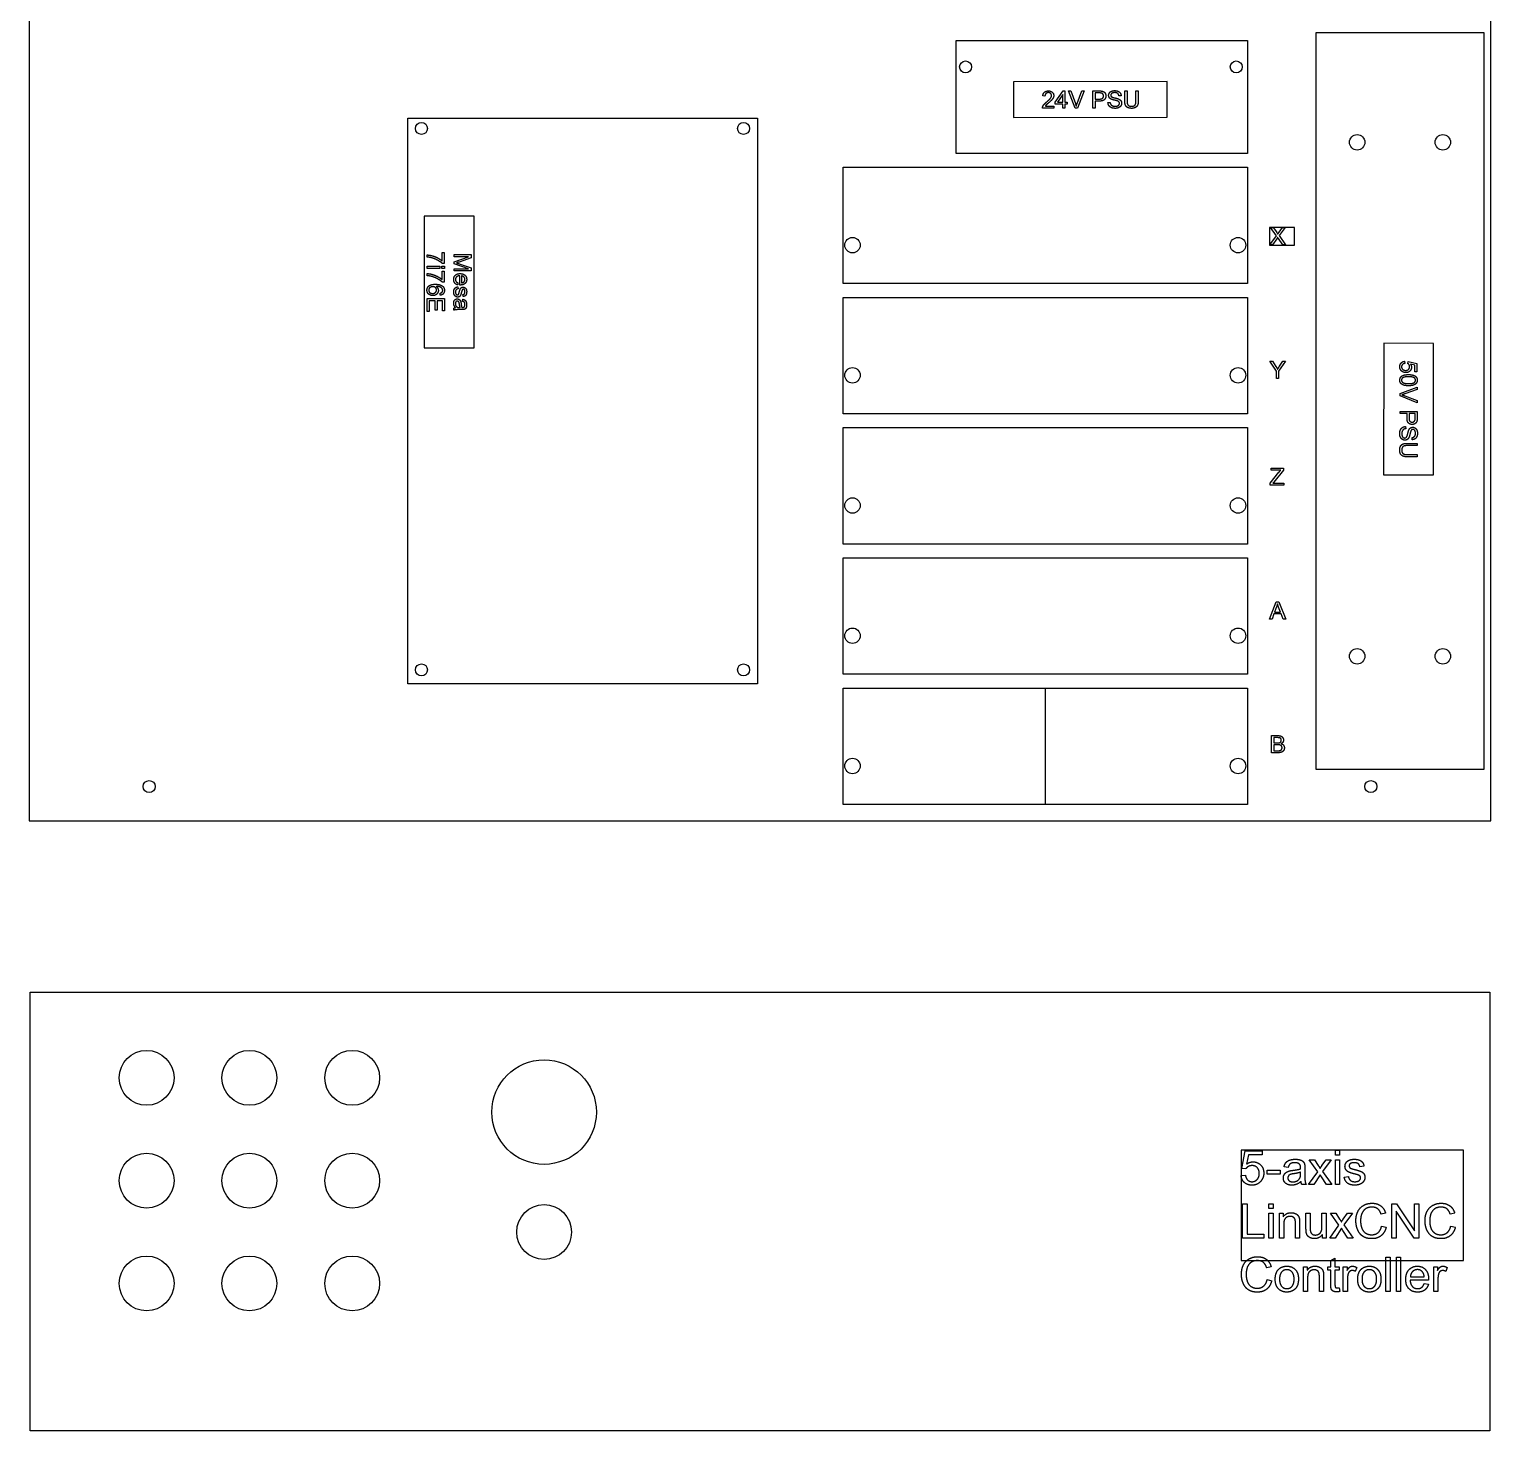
# Model space of a CAD drawing. Header units: millimetres. Extents: x 0 to 426, y -178 to 437.
# Drawn here: x 0 to 426.5, y -178 to 231 of the extents above; entities that cross this region are included whole.
import ezdxf

# ---------------------------------------------------------------- set-up
doc = ezdxf.new("R2010")
doc.units = ezdxf.units.MM
doc.layers.get('0').update_dxf_attribs({"linetype": 'CONTINUOUS'})

msp = doc.modelspace()

# ---------------------------------------------------------------- linework, layer by layer
for p, q in [((296.41, 211.49), (295.78, 211.56)), ((299.43, 209.74), (301.71, 212.99)), ((299.43, 209.18), (299.43, 209.74)), ((301.6, 209.18), (299.43, 209.18)), ((301.6, 212), (300.03, 209.74)), ((300.03, 209.74), (301.6, 209.75)), ((301.6, 209.75), (301.6, 212)), ((301.6, 207.99), (301.6, 209.18)), ((301.71, 212.99), (302.21, 212.99)), ((302.21, 212.99), (302.21, 209.75)), ((302.21, 209.75), (302.89, 209.75)), ((302.89, 209.18), (302.21, 209.18)), ((302.21, 209.18), (302.22, 207.99)), ((302.89, 209.75), (302.89, 209.18)), ((305.2, 207.99), (303.26, 212.99)), ((303.26, 212.99), (303.97, 212.99)), ((303.97, 212.99), (305.27, 209.36)), ((305.81, 209.36), (307.15, 212.99)), ((307.83, 212.99), (305.87, 207.99)), ((307.15, 212.99), (307.83, 212.99)), ((310.37, 207.99), (310.36, 212.99)), ((310.36, 212.99), (312.25, 212.99)), ((312.3, 212.4), (311.03, 212.4)), ((311.03, 212.4), (311.03, 210.61)), ((311.03, 210.61), (312.32, 210.62)), ((312.31, 210.03), (311.03, 210.02)), ((311.03, 210.02), (311.03, 207.99)), ((314.8, 209.6), (315.42, 209.66)), ((318.63, 211.59), (317.99, 211.54)), ((319.69, 210.11), (319.69, 213)), ((319.69, 213), (320.35, 213)), ((320.35, 213), (320.36, 210.11)), ((322.96, 213), (323.62, 213)), ((322.96, 210.11), (322.96, 213)), ((323.62, 213), (323.63, 210.11)), ((298.98, 207.98), (295.67, 207.98)), ((296.52, 208.57), (298.97, 208.57)), ((298.97, 208.57), (298.98, 207.98)), ((302.22, 207.99), (301.6, 207.99)), ((305.87, 207.99), (305.2, 207.99)), ((311.03, 207.99), (310.37, 207.99)), ((362.02, 168.13), (363.95, 170.74)), ((363.95, 170.74), (362.24, 173.13)), ((362.24, 173.13), (363.03, 173.13)), ((363.03, 173.13), (363.94, 171.85)), ((366.46, 173.13), (364.71, 170.77)), ((364.71, 170.77), (366.6, 168.13)), ((364.74, 171.8), (365.74, 173.13)), ((365.74, 173.13), (366.46, 173.13)), ((362.81, 168.13), (362.02, 168.13)), ((364.07, 169.87), (362.81, 168.13)), ((365.78, 168.13), (364.52, 169.91)), ((366.6, 168.13), (365.78, 168.13)), ((116.16, 164.5), (116.16, 165.13)), ((120.5, 163.38), (120.51, 165.83)), ((120.51, 165.83), (121.1, 165.83)), ((121.09, 162.59), (120.61, 162.59)), ((121.1, 165.83), (121.09, 162.59)), ((123.96, 165.24), (128.96, 165.24)), ((123.96, 164.6), (123.96, 165.24)), ((123.96, 163.16), (128.22, 164.6)), ((128.22, 164.6), (123.96, 164.6)), ((123.96, 162.56), (123.96, 163.16)), ((128.14, 161.1), (123.96, 162.56)), ((128.96, 164.24), (125.42, 163.06)), ((125.48, 162.56), (128.96, 161.36)), ((128.96, 165.24), (128.96, 164.24)), ((116.15, 161.2), (116.16, 161.81)), ((119.78, 161.19), (116.15, 161.2)), ((116.15, 159.06), (116.15, 159.69)), ((116.16, 161.81), (119.78, 161.81)), ((119.78, 161.81), (119.78, 161.19)), ((120.45, 161.81), (121.16, 161.81)), ((120.45, 161.19), (120.45, 161.81)), ((121.15, 161.19), (120.45, 161.19)), ((120.5, 160.39), (121.09, 160.39)), ((120.5, 157.94), (120.5, 160.39)), ((121.09, 160.39), (121.09, 157.15)), ((121.16, 161.81), (121.15, 161.19)), ((123.96, 160.47), (123.96, 161.11)), ((123.96, 161.11), (128.14, 161.1)), ((128.96, 160.47), (123.96, 160.47)), ((125.61, 156.35), (125.61, 159.05)), ((126.12, 159.02), (126.11, 156.99)), ((128.96, 161.36), (128.96, 160.47)), ((119.92, 153.36), (119.87, 153.97)), ((121.09, 157.15), (120.61, 157.15)), ((125.03, 155.84), (125.13, 155.23)), ((125.12, 157), (125.04, 156.37)), ((126.64, 152.97), (126.56, 153.57)), ((116.14, 148.67), (116.15, 152.4)), ((116.15, 152.4), (121.15, 152.4)), ((118.44, 151.74), (116.73, 151.74)), ((116.73, 151.74), (116.73, 148.67)), ((118.43, 148.97), (118.44, 151.74)), ((120.55, 151.74), (119.02, 151.74)), ((119.02, 151.74), (119.02, 148.97)), ((120.55, 148.78), (120.55, 151.74)), ((121.15, 152.4), (121.14, 148.78)), ((123.95, 148.98), (123.95, 149.62)), ((125.54, 149.79), (125.76, 149.79)), ((126.45, 151.6), (126.54, 152.2)), ((116.73, 148.67), (116.14, 148.67)), ((119.02, 148.97), (118.43, 148.97)), ((121.14, 148.78), (120.55, 148.78)), ((126.28, 149.17), (125.46, 149.17)), ((363.93, 131.23), (362, 134.11)), ((362, 134.11), (362.81, 134.11)), ((362.81, 134.11), (363.8, 132.6)), ((366.59, 134.11), (364.59, 131.23)), ((364.85, 132.64), (365.82, 134.11)), ((365.82, 134.11), (366.59, 134.11)), ((401.35, 134.1), (401.4, 133.46)), ((402.33, 133.41), (402.4, 133.99)), ((402.4, 133.99), (404.97, 133.5)), ((404.38, 133.01), (403.04, 133.28)), ((404.38, 131.02), (404.38, 133.01)), ((404.97, 133.5), (404.97, 131.02)), ((363.93, 129.11), (363.93, 131.23)), ((364.59, 129.11), (363.93, 129.11)), ((364.59, 131.23), (364.59, 129.11)), ((404.97, 131.02), (404.38, 131.02)), ((400.03, 124.66), (405.03, 126.59)), ((400.03, 123.98), (400.03, 124.66)), ((405.03, 122.01), (400.03, 123.98)), ((405.03, 125.87), (401.4, 124.58)), ((401.4, 124.04), (405.03, 122.69)), ((405.03, 126.59), (405.03, 125.87)), ((400.02, 118.82), (400.03, 119.48)), ((400.03, 119.48), (405.03, 119.48)), ((405.03, 119.48), (405.02, 117.59)), ((405.03, 122.69), (405.03, 122.01)), ((402.06, 118.82), (400.02, 118.82)), ((402.06, 117.54), (402.06, 118.82)), ((402.65, 118.82), (402.65, 117.53)), ((404.43, 118.82), (402.65, 118.82)), ((404.43, 117.54), (404.43, 118.82)), ((401.63, 115.05), (401.68, 114.42)), ((403.61, 111.22), (403.56, 111.85)), ((402.13, 110.15), (405.02, 110.15)), ((405.01, 109.49), (402.13, 109.49)), ((402.13, 106.88), (405.01, 106.88)), ((405.02, 110.15), (405.01, 109.49)), ((405.01, 106.88), (405.01, 106.22)), ((362.41, 102.31), (362.41, 102.9)), ((362.41, 102.9), (366, 102.9)), ((366, 102.9), (366, 102.31)), ((405.01, 106.22), (402.12, 106.22)), ((362.12, 98.51), (364.69, 101.71)), ((362.12, 97.9), (362.12, 98.51)), ((365.2, 102.31), (362.41, 102.31)), ((363.19, 98.84), (362.88, 98.49)), ((362.88, 98.49), (366.08, 98.49)), ((366, 102.31), (363.19, 98.84)), ((366.08, 98.49), (366.08, 97.9)), ((366.08, 97.9), (362.12, 97.9)), ((361.97, 58.88), (363.89, 63.88)), ((363.23, 60.39), (362.68, 58.88)), ((365.32, 60.39), (363.23, 60.39)), ((363.97, 62.4), (363.42, 60.93)), ((363.42, 60.93), (365.11, 60.93)), ((363.89, 63.88), (364.61, 63.88)), ((365.11, 60.93), (364.59, 62.32)), ((364.61, 63.88), (366.65, 58.88)), ((365.9, 58.88), (365.32, 60.39)), ((362.68, 58.88), (361.97, 58.88)), ((366.65, 58.88), (365.9, 58.88)), ((296.5, 38.75), (296.5, 4.75)), ((362.5, 19.86), (362.5, 24.86)), ((362.5, 24.86), (364.37, 24.86)), ((364.16, 24.27), (363.16, 24.27)), ((363.16, 24.27), (363.16, 22.76)), ((363.16, 22.76), (364.24, 22.76)), ((364.31, 22.17), (363.16, 22.17)), ((363.16, 22.17), (363.16, 20.45)), ((364.4, 19.86), (362.5, 19.86)), ((363.16, 20.45), (364.4, 20.45)), ((353.84, -101.44), (354.81, -96.3)), ((354.81, -96.3), (359.78, -96.3)), ((355.79, -97.47), (355.26, -100.16)), ((359.78, -97.47), (355.79, -97.47)), ((359.78, -96.3), (359.78, -97.47)), ((381.15, -97.58), (381.15, -96.16)), ((381.15, -96.16), (382.38, -96.16)), ((382.38, -97.58), (381.15, -97.58)), ((382.38, -96.16), (382.38, -97.58)), ((355, -101.59), (353.84, -101.44)), ((361.26, -103.16), (361.26, -101.93)), ((361.26, -101.93), (365.03, -101.93)), ((365.03, -101.93), (365.03, -103.16)), ((367.38, -101.15), (366.18, -100.99)), ((372.25, -101.49), (372.25, -103.13)), ((375.99, -102.4), (373.54, -98.92)), ((373.54, -98.92), (375.07, -98.92)), ((375.07, -98.92), (376.18, -100.62)), ((377.24, -100.63), (378.46, -98.92)), ((379.93, -98.92), (377.42, -102.33)), ((377.42, -102.33), (380.12, -106.16)), ((378.46, -98.92), (379.93, -98.92)), ((381.15, -106.16), (381.15, -98.92)), ((381.15, -98.92), (382.38, -98.92)), ((382.38, -98.92), (382.38, -106.16)), ((389.5, -100.79), (388.3, -100.95)), ((353.62, -103.54), (354.91, -103.43)), ((365.03, -103.16), (361.26, -103.16)), ((371.01, -102.98), (371.01, -102.53)), ((372.64, -106.16), (371.36, -106.16)), ((373.34, -106.16), (375.99, -102.4)), ((374.83, -106.16), (373.34, -106.16)), ((376.73, -103.31), (374.83, -106.16)), ((377.12, -103.91), (376.73, -103.31)), ((378.61, -106.16), (377.12, -103.91)), ((380.12, -106.16), (378.61, -106.16)), ((382.38, -106.16), (381.15, -106.16)), ((383.75, -104), (384.97, -103.81)), ((354.07, -121.77), (354.07, -111.77)), ((354.07, -111.77), (355.39, -111.77)), ((355.39, -111.77), (355.39, -120.59)), ((361.74, -113.18), (361.74, -111.77)), ((361.74, -111.77), (362.97, -111.77)), ((362.97, -113.18), (361.74, -113.18)), ((361.74, -121.77), (361.74, -114.53)), ((361.74, -114.53), (362.97, -114.53)), ((362.97, -111.77), (362.97, -113.18)), ((362.97, -114.53), (362.97, -121.77)), ((364.84, -121.77), (364.84, -114.53)), ((364.84, -114.53), (365.94, -114.53)), ((365.94, -114.53), (365.94, -115.56)), ((372.58, -119.01), (372.58, -114.53)), ((372.58, -114.53), (373.81, -114.53)), ((373.81, -114.53), (373.81, -118.54)), ((377.23, -118.41), (377.23, -114.53)), ((377.23, -114.53), (378.45, -114.53)), ((378.45, -114.53), (378.45, -121.77)), ((382.21, -118.01), (379.76, -114.53)), ((379.76, -114.53), (381.29, -114.53)), ((381.29, -114.53), (382.4, -116.22)), ((383.46, -116.24), (384.68, -114.53)), ((386.15, -114.53), (383.65, -117.94)), ((384.68, -114.53), (386.15, -114.53)), ((395.81, -114.51), (394.5, -114.82)), ((397.59, -121.77), (397.59, -111.77)), ((397.59, -111.77), (398.95, -111.77)), ((404.12, -121.77), (398.86, -113.91)), ((398.86, -113.91), (398.86, -121.77)), ((398.95, -111.77), (404.2, -119.62)), ((404.2, -119.62), (404.2, -111.77)), ((404.2, -111.77), (405.47, -111.77)), ((405.47, -111.77), (405.47, -121.77)), ((415.99, -114.51), (414.68, -114.82)), ((366.07, -117.81), (366.07, -121.77)), ((369.5, -121.77), (369.5, -117.36)), ((370.73, -117.32), (370.73, -121.77)), ((379.56, -121.77), (382.21, -118.01)), ((382.95, -118.91), (381.05, -121.77)), ((383.35, -119.52), (382.95, -118.91)), ((383.65, -117.94), (386.34, -121.77)), ((394.65, -118.26), (395.98, -118.6)), ((414.83, -118.26), (416.16, -118.6)), ((360.32, -121.77), (354.07, -121.77)), ((355.39, -120.59), (360.32, -120.59)), ((360.32, -120.59), (360.32, -121.77)), ((362.97, -121.77), (361.74, -121.77)), ((366.07, -121.77), (364.84, -121.77)), ((370.73, -121.77), (369.5, -121.77)), ((377.36, -121.77), (377.36, -120.71)), ((378.45, -121.77), (377.36, -121.77)), ((381.05, -121.77), (379.56, -121.77)), ((384.83, -121.77), (383.35, -119.52)), ((386.34, -121.77), (384.83, -121.77)), ((398.86, -121.77), (397.59, -121.77)), ((405.47, -121.77), (404.12, -121.77)), ((379.82, -128.34), (381.04, -127.6)), ((381.04, -127.6), (381.04, -130.13)), ((395.87, -137.38), (395.87, -127.38)), ((395.87, -127.38), (397.1, -127.38)), ((397.1, -127.38), (397.1, -137.38)), ((398.97, -137.38), (398.97, -127.38)), ((398.97, -127.38), (400.2, -127.38)), ((400.2, -127.38), (400.2, -137.38)), ((362.41, -130.12), (361.11, -130.43)), ((371.82, -137.38), (371.82, -130.13)), ((371.82, -130.13), (372.93, -130.13)), ((372.93, -130.13), (372.93, -131.16)), ((378.92, -131.09), (378.92, -130.13)), ((378.92, -130.13), (379.82, -130.13)), ((379.82, -131.09), (378.92, -131.09)), ((379.82, -130.13), (379.82, -128.34)), ((379.82, -135.26), (379.82, -131.09)), ((381.04, -130.13), (382.27, -130.13)), ((382.27, -131.09), (381.04, -131.09)), ((381.04, -131.09), (381.04, -135.32)), ((382.27, -130.13), (382.27, -131.09)), ((383.46, -137.38), (383.46, -130.13)), ((383.46, -130.13), (384.57, -130.13)), ((384.57, -130.13), (384.57, -131.23)), ((387.4, -130.37), (386.97, -131.5)), ((409.86, -137.38), (409.86, -130.13)), ((409.86, -130.13), (410.96, -130.13)), ((410.96, -130.13), (410.96, -131.23)), ((413.8, -130.37), (413.37, -131.5)), ((361.26, -133.87), (362.58, -134.21)), ((373.05, -133.42), (373.05, -137.38)), ((376.48, -137.38), (376.48, -132.97)), ((377.71, -132.92), (377.71, -137.38)), ((382.27, -136.28), (382.45, -137.36)), ((384.69, -133.59), (384.69, -137.38)), ((408.37, -134.07), (402.96, -134.07)), ((403.03, -133.06), (407.08, -133.06)), ((407.06, -135.04), (408.33, -135.2)), ((411.09, -133.59), (411.09, -137.38)), ((373.05, -137.38), (371.82, -137.38)), ((377.71, -137.38), (376.48, -137.38)), ((384.69, -137.38), (383.46, -137.38)), ((397.1, -137.38), (395.87, -137.38)), ((400.2, -137.38), (398.97, -137.38)), ((411.09, -137.38), (409.86, -137.38))]:
    msp.add_line(p, q)
for points in [[(0, 0), (426.5, 0), (426.5, 259), (0, 259)], [(270.5, 227.75), (355.5, 227.75), (355.5, 194.75), (270.5, 194.75)], [(424.5, 15), (375.5, 15), (375.5, 230), (424.5, 230)], [(287.27, 205.26), (332.03, 205.29), (332.02, 215.72), (287.26, 215.69)], [(110.5, 205), (212.5, 205), (212.5, 40), (110.5, 40)], [(355.5, 190.75), (355.5, 156.75), (237.5, 156.75), (237.5, 190.75)], [(115.29, 176.43), (115.25, 138.07), (129.81, 138.06), (129.86, 176.41)], [(361.97, 168), (369.2, 168), (369.2, 173.13), (361.97, 173.13)], [(355.5, 152.75), (355.5, 118.75), (237.5, 118.75), (237.5, 152.75)], [(395.26, 139.35), (395.22, 100.99), (409.79, 100.98), (409.83, 139.33)], [(355.5, 114.75), (355.5, 80.75), (237.5, 80.75), (237.5, 114.75)], [(355.5, 76.75), (355.5, 42.75), (237.5, 42.75), (237.5, 76.75)], [(237.5, 38.75), (355.5, 38.75), (355.5, 4.75), (237.5, 4.75)], [(0.25, -50), (426.25, -50), (426.25, -178), (0.25, -178)], [(353.62, -128.35), (418.56, -128.35), (418.56, -96.16), (353.62, -96.16)]]:
    msp.add_lwpolyline(points, close=True)
for centre, radius in [((273.25, 220), 1.75), ((352.25, 220), 1.75), ((114.45, 202.05), 1.75), ((208.45, 202.05), 1.75), ((387.5, 198), 2.25), ((412.5, 198), 2.25), ((240.25, 168), 2.25), ((352.75, 168), 2.25), ((240.25, 130), 2.25), ((352.75, 130), 2.25), ((240.25, 92), 2.25), ((352.75, 92), 2.25), ((240.25, 54), 2.25), ((352.75, 54), 2.25), ((387.5, 48), 2.25), ((412.5, 48), 2.25), ((114.45, 44.05), 1.75), ((208.45, 44.05), 1.75), ((240.25, 16), 2.25), ((352.75, 16), 2.25), ((35, 10), 1.75), ((391.5, 10), 1.75), ((34.25, -75), 8), ((64.25, -75), 8), ((94.25, -75), 8), ((150.25, -85), 15.25), ((34.25, -105), 8), ((64.25, -105), 8), ((94.25, -105), 8), ((150.25, -120), 8), ((34.25, -135), 8), ((64.25, -135), 8), ((94.25, -135), 8)]:
    msp.add_circle(centre, radius)
for points in [[(295.74, 208.41), (295.87, 208.75), (296.15, 209.07)], [(295.78, 211.56), (295.85, 212.26), (296.27, 212.63)], [(296.15, 209.07), (296.42, 209.4), (296.95, 209.83)], [(296.27, 212.63), (296.69, 213), (297.41, 213)], [(296.68, 212.23), (296.42, 211.96), (296.41, 211.49)], [(297.39, 212.5), (296.95, 212.49), (296.68, 212.23)], [(297.49, 209.53), (296.94, 209.07), (296.78, 208.9)], [(296.95, 209.83), (297.76, 210.5), (298.05, 210.89)], [(298.07, 212.24), (297.81, 212.5), (297.39, 212.5)], [(297.41, 213), (298.13, 213), (298.55, 212.61)], [(298.44, 210.42), (298.15, 210.09), (297.49, 209.53)], [(298.05, 210.89), (298.34, 211.28), (298.33, 211.63)], [(298.33, 211.63), (298.33, 211.99), (298.07, 212.24)], [(298.84, 211.03), (298.72, 210.74), (298.44, 210.42)], [(298.55, 212.61), (298.97, 212.21), (298.97, 211.62)], [(298.97, 211.62), (298.97, 211.32), (298.84, 211.03)], [(305.27, 209.36), (305.43, 208.92), (305.54, 208.54)], [(305.54, 208.54), (305.65, 208.95), (305.81, 209.36)], [(312.25, 212.99), (312.75, 212.99), (313.01, 212.95)], [(312.92, 212.36), (312.75, 212.4), (312.3, 212.4)], [(313.78, 210.47), (313.37, 210.03), (312.31, 210.03)], [(312.32, 210.62), (312.96, 210.62), (313.23, 210.86)], [(313.34, 212.06), (313.18, 212.29), (312.92, 212.36)], [(313.01, 212.95), (313.38, 212.88), (313.63, 212.71)], [(313.23, 210.86), (313.5, 211.09), (313.5, 211.53)], [(313.5, 211.53), (313.5, 211.84), (313.34, 212.06)], [(313.63, 212.71), (313.88, 212.54), (314.03, 212.23)], [(314.18, 211.55), (314.18, 210.91), (313.78, 210.47)], [(314.03, 212.23), (314.18, 211.92), (314.18, 211.55)], [(315.07, 208.7), (314.81, 209.1), (314.8, 209.6)], [(314.99, 211.7), (314.99, 212.08), (315.2, 212.41)], [(315.17, 211.08), (314.99, 211.36), (314.99, 211.7)], [(315.7, 210.61), (315.34, 210.8), (315.17, 211.08)], [(315.2, 212.41), (315.42, 212.74), (315.83, 212.91)], [(315.42, 209.66), (315.47, 209.28), (315.63, 209.04)], [(315.9, 212.28), (315.63, 212.06), (315.63, 211.75)], [(315.63, 211.75), (315.63, 211.48), (315.82, 211.3)], [(315.63, 209.04), (315.79, 208.8), (316.13, 208.65)], [(316.66, 210.3), (315.98, 210.47), (315.7, 210.61)], [(315.82, 211.3), (316.01, 211.13), (316.82, 210.95)], [(315.83, 212.91), (316.24, 213.08), (316.75, 213.08)], [(316.78, 212.5), (316.18, 212.5), (315.9, 212.28)], [(317.55, 210.06), (317.35, 210.14), (316.66, 210.3)], [(316.75, 213.08), (317.3, 213.08), (317.73, 212.9)], [(317.65, 212.26), (317.35, 212.5), (316.78, 212.5)], [(316.82, 210.95), (317.63, 210.77), (317.93, 210.63)], [(318.01, 209.77), (317.87, 209.94), (317.55, 210.06)], [(317.99, 211.54), (317.94, 212.01), (317.65, 212.26)], [(317.73, 212.9), (318.15, 212.72), (318.38, 212.38)], [(317.93, 210.63), (318.36, 210.43), (318.57, 210.12)], [(318, 208.93), (318.14, 209.12), (318.14, 209.35)], [(318.14, 209.35), (318.14, 209.59), (318.01, 209.77)], [(318.38, 212.38), (318.61, 212.03), (318.63, 211.59)], [(318.78, 209.41), (318.78, 209.01), (318.55, 208.66)], [(318.57, 210.12), (318.78, 209.81), (318.78, 209.41)], [(319.89, 208.86), (319.69, 209.31), (319.69, 210.11)], [(320.36, 210.11), (320.36, 209.46), (320.48, 209.15)], [(320.48, 209.15), (320.6, 208.84), (320.89, 208.68)], [(322.65, 208.84), (322.96, 209.17), (322.96, 210.11)], [(323.63, 210.11), (323.63, 209.36), (323.46, 208.91)], [(295.67, 207.98), (295.66, 208.2), (295.74, 208.41)], [(296.78, 208.9), (296.62, 208.74), (296.52, 208.57)], [(315.79, 208.11), (315.34, 208.31), (315.07, 208.7)], [(316.93, 207.91), (316.25, 207.91), (315.79, 208.11)], [(316.13, 208.65), (316.47, 208.5), (316.9, 208.5)], [(316.9, 208.5), (317.28, 208.5), (317.57, 208.62)], [(317.9, 208.11), (317.47, 207.91), (316.93, 207.91)], [(317.57, 208.62), (317.86, 208.73), (318, 208.93)], [(318.55, 208.66), (318.32, 208.3), (317.9, 208.11)], [(320.52, 208.16), (320.08, 208.4), (319.89, 208.86)], [(321.67, 207.91), (320.97, 207.91), (320.52, 208.16)], [(320.89, 208.68), (321.19, 208.51), (321.61, 208.51)], [(321.61, 208.51), (322.34, 208.51), (322.65, 208.84)], [(322.84, 208.19), (322.4, 207.91), (321.67, 207.91)], [(323.46, 208.91), (323.29, 208.47), (322.84, 208.19)], [(363.94, 171.85), (364.22, 171.45), (364.34, 171.23)], [(364.34, 171.23), (364.51, 171.51), (364.74, 171.8)], [(364.3, 170.25), (364.14, 169.97), (364.07, 169.87)], [(364.52, 169.91), (364.42, 170.07), (364.3, 170.25)], [(116.16, 165.13), (116.75, 165.12), (117.58, 164.9)], [(117.53, 164.26), (116.91, 164.45), (116.16, 164.5)], [(119.26, 163.54), (118.42, 164.01), (117.53, 164.26)], [(117.58, 164.9), (118.42, 164.68), (119.2, 164.26)], [(119.2, 164.26), (119.97, 163.84), (120.5, 163.38)], [(120.61, 162.59), (120.11, 163.07), (119.26, 163.54)], [(125.42, 163.06), (124.93, 162.9), (124.68, 162.82)], [(124.68, 162.82), (124.95, 162.74), (125.48, 162.56)], [(116.15, 159.69), (116.74, 159.68), (117.58, 159.46)], [(117.53, 158.83), (116.9, 159.01), (116.15, 159.06)], [(119.26, 158.1), (118.42, 158.57), (117.53, 158.83)], [(117.58, 159.46), (118.41, 159.24), (119.19, 158.82)], [(119.19, 158.82), (119.97, 158.41), (120.5, 157.94)], [(120.61, 157.15), (120.1, 157.63), (119.26, 158.1)], [(123.87, 157.96), (123.87, 158.76), (124.36, 159.22)], [(124.18, 156.92), (123.87, 157.33), (123.87, 157.96)], [(124.36, 159.22), (124.85, 159.69), (125.74, 159.68)], [(124.7, 158.71), (124.38, 158.41), (124.38, 157.96)], [(124.38, 157.96), (124.38, 157.62), (124.55, 157.38)], [(125.61, 159.05), (125.01, 159.02), (124.7, 158.71)], [(125.74, 159.68), (126.65, 159.68), (127.16, 159.21)], [(126.87, 158.7), (126.59, 158.98), (126.12, 159.02)], [(126.8, 157.22), (127.15, 157.52), (127.15, 157.98)], [(127.15, 157.98), (127.15, 158.41), (126.87, 158.7)], [(127.16, 159.21), (127.66, 158.74), (127.66, 157.99)], [(127.66, 157.99), (127.66, 157.26), (127.16, 156.8)], [(116.06, 154.84), (116.06, 155.61), (116.63, 156.09)], [(116.28, 154.04), (116.06, 154.39), (116.06, 154.84)], [(116.9, 153.48), (116.49, 153.68), (116.28, 154.04)], [(116.72, 155.36), (116.57, 155.12), (116.57, 154.85)], [(116.57, 154.85), (116.57, 154.46), (116.88, 154.18)], [(116.63, 156.09), (117.19, 156.58), (118.49, 156.57)], [(117.16, 155.74), (116.87, 155.6), (116.72, 155.36)], [(116.88, 154.18), (117.19, 153.9), (117.73, 153.9)], [(117.77, 155.87), (117.45, 155.87), (117.16, 155.74)], [(117.73, 153.9), (118.25, 153.9), (118.55, 154.18)], [(118.55, 155.58), (118.25, 155.87), (117.77, 155.87)], [(118.94, 153.7), (118.49, 153.27), (117.77, 153.27)], [(118.49, 156.57), (119.94, 156.57), (120.6, 156.04)], [(118.85, 154.87), (118.85, 155.29), (118.55, 155.58)], [(118.55, 154.18), (118.85, 154.45), (118.85, 154.87)], [(119.88, 155.79), (119.48, 155.96), (118.73, 155.96)], [(118.73, 155.96), (119.07, 155.74), (119.23, 155.42)], [(119.39, 154.75), (119.39, 154.14), (118.94, 153.7)], [(119.23, 155.42), (119.39, 155.1), (119.39, 154.75)], [(119.87, 153.97), (120.24, 154.05), (120.4, 154.2)], [(120.5, 155.33), (120.29, 155.62), (119.88, 155.79)], [(120.84, 153.81), (120.51, 153.43), (119.92, 153.36)], [(120.4, 154.2), (120.66, 154.45), (120.66, 154.82)], [(120.66, 154.82), (120.66, 155.11), (120.5, 155.33)], [(120.6, 156.04), (121.17, 155.57), (121.17, 154.78)], [(121.17, 154.78), (121.17, 154.19), (120.84, 153.81)], [(123.87, 154.29), (123.87, 155), (124.16, 155.37)], [(124.02, 153.53), (123.87, 153.87), (123.87, 154.29)], [(124.16, 155.37), (124.46, 155.74), (125.03, 155.84)], [(125.04, 156.37), (124.49, 156.52), (124.18, 156.92)], [(124.57, 154.95), (124.37, 154.72), (124.37, 154.3)], [(124.37, 154.3), (124.37, 153.87), (124.55, 153.67)], [(124.55, 157.38), (124.73, 157.14), (125.12, 157)], [(124.55, 153.67), (124.72, 153.46), (124.95, 153.46)], [(125.13, 155.23), (124.76, 155.18), (124.57, 154.95)], [(124.95, 153.46), (125.16, 153.46), (125.28, 153.64)], [(125.28, 153.64), (125.36, 153.77), (125.49, 154.27)], [(125.49, 154.27), (125.66, 154.95), (125.78, 155.21)], [(125.77, 156.35), (125.72, 156.35), (125.61, 156.35)], [(127.16, 156.8), (126.67, 156.34), (125.77, 156.35)], [(125.78, 155.21), (125.91, 155.47), (126.13, 155.6)], [(126.15, 154.29), (125.97, 153.64), (125.86, 153.38)], [(126.11, 156.99), (126.57, 157.03), (126.8, 157.22)], [(126.13, 155.6), (126.35, 155.74), (126.61, 155.74)], [(126.3, 154.83), (126.27, 154.74), (126.15, 154.29)], [(126.47, 155.07), (126.37, 154.99), (126.3, 154.83)], [(126.68, 155.14), (126.56, 155.14), (126.47, 155.07)], [(126.56, 153.57), (126.84, 153.61), (126.99, 153.8)], [(126.61, 155.74), (126.86, 155.74), (127.06, 155.63)], [(127.01, 154.96), (126.87, 155.14), (126.68, 155.14)], [(126.99, 153.8), (127.15, 154), (127.15, 154.36)], [(127.15, 154.36), (127.15, 154.78), (127.01, 154.96)], [(127.06, 155.63), (127.27, 155.51), (127.4, 155.32)], [(127.53, 153.65), (127.41, 153.33), (127.2, 153.18)], [(127.4, 155.32), (127.51, 155.18), (127.58, 154.93)], [(127.66, 154.4), (127.65, 153.98), (127.53, 153.65)], [(127.58, 154.93), (127.66, 154.69), (127.66, 154.4)], [(117.77, 153.27), (117.3, 153.27), (116.9, 153.48)], [(123.87, 151.07), (123.87, 151.67), (124.16, 151.99)], [(123.98, 150.4), (123.87, 150.71), (123.87, 151.07)], [(123.95, 149.62), (124.14, 149.71), (124.39, 149.74)], [(124.39, 149.74), (124.1, 150.08), (123.98, 150.4)], [(124.44, 153.01), (124.16, 153.19), (124.02, 153.53)], [(124.16, 151.99), (124.45, 152.31), (124.9, 152.31)], [(124.51, 151.47), (124.35, 151.29), (124.35, 150.93)], [(124.35, 150.93), (124.35, 150.57), (124.5, 150.3)], [(125.01, 152.83), (124.71, 152.83), (124.44, 153.01)], [(124.5, 150.3), (124.66, 150.02), (124.93, 149.89)], [(124.92, 151.66), (124.67, 151.66), (124.51, 151.47)], [(124.9, 152.31), (125.17, 152.31), (125.39, 152.19)], [(125.21, 151.57), (125.08, 151.66), (124.92, 151.66)], [(124.93, 149.89), (125.13, 149.79), (125.54, 149.79)], [(125.54, 152.98), (125.33, 152.83), (125.01, 152.83)], [(125.41, 151.33), (125.34, 151.49), (125.21, 151.57)], [(125.39, 152.19), (125.61, 152.07), (125.74, 151.87)], [(125.53, 150.79), (125.48, 151.17), (125.41, 151.33)], [(125.76, 149.79), (125.63, 150.12), (125.53, 150.79)], [(125.86, 153.38), (125.75, 153.13), (125.54, 152.98)], [(125.74, 151.87), (125.88, 151.68), (125.94, 151.43)], [(125.94, 151.43), (125.99, 151.25), (126.03, 150.88)], [(126.03, 150.88), (126.12, 150.14), (126.24, 149.79)], [(126.24, 149.79), (126.37, 149.79), (126.41, 149.79)], [(126.41, 149.79), (126.78, 149.79), (126.93, 149.96)], [(126.99, 151.3), (126.84, 151.5), (126.45, 151.6)], [(126.54, 152.2), (126.92, 152.12), (127.16, 151.93)], [(127.2, 153.18), (126.99, 153.03), (126.64, 152.97)], [(127.27, 149.39), (127.1, 149.25), (126.85, 149.2)], [(126.93, 149.96), (127.14, 150.19), (127.14, 150.66)], [(127.14, 150.66), (127.14, 151.09), (126.99, 151.3)], [(127.16, 151.93), (127.4, 151.75), (127.52, 151.39)], [(127.54, 149.82), (127.43, 149.53), (127.27, 149.39)], [(127.52, 151.39), (127.65, 151.04), (127.65, 150.57)], [(127.65, 150.57), (127.65, 150.11), (127.54, 149.82)], [(124.38, 149.13), (124.15, 149.09), (123.95, 148.98)], [(125.46, 149.17), (124.61, 149.17), (124.38, 149.13)], [(126.85, 149.2), (126.69, 149.17), (126.28, 149.17)], [(363.8, 132.6), (364.07, 132.18), (364.3, 131.76)], [(364.3, 131.76), (364.53, 132.15), (364.85, 132.64)], [(399.95, 132.5), (399.95, 133.18), (400.34, 133.61)], [(400.56, 131.18), (399.95, 131.66), (399.95, 132.5)], [(400.34, 133.61), (400.72, 134.04), (401.35, 134.1)], [(400.7, 133.12), (400.46, 132.86), (400.46, 132.5)], [(400.46, 132.5), (400.46, 132.05), (400.79, 131.75)], [(401.4, 133.46), (400.93, 133.39), (400.7, 133.12)], [(402.68, 133.04), (402.54, 133.28), (402.33, 133.41)], [(402.51, 131.73), (402.81, 132.03), (402.81, 132.5)], [(402.81, 132.5), (402.81, 132.8), (402.68, 133.04)], [(403.35, 132.34), (403.35, 131.68), (402.9, 131.23)], [(403.04, 133.28), (403.35, 132.83), (403.35, 132.34)], [(399.95, 128.59), (399.95, 129.31), (400.47, 129.72)], [(400.24, 127.68), (399.95, 128.04), (399.95, 128.59)], [(400.86, 129.3), (400.45, 129.01), (400.45, 128.59)], [(400.45, 128.59), (400.45, 128.16), (400.86, 127.88)], [(400.47, 129.72), (401.09, 130.22), (402.5, 130.22)], [(401.73, 130.79), (401.05, 130.79), (400.56, 131.18)], [(400.79, 131.75), (401.13, 131.44), (401.68, 131.44)], [(402.5, 129.58), (401.27, 129.59), (400.86, 129.3)], [(401.68, 131.44), (402.2, 131.44), (402.51, 131.73)], [(402.9, 131.23), (402.45, 130.79), (401.73, 130.79)], [(402.5, 130.22), (403.39, 130.21), (403.93, 130.03)], [(404.19, 129.27), (403.73, 129.58), (402.5, 129.58)], [(403.93, 130.03), (404.47, 129.85), (404.76, 129.49)], [(404.14, 127.87), (404.55, 128.16), (404.55, 128.59)], [(404.55, 128.59), (404.55, 129.01), (404.19, 129.27)], [(404.76, 129.49), (405.06, 129.13), (405.06, 128.58)], [(405.06, 128.58), (405.05, 128.18), (404.89, 127.88)], [(401.08, 127.14), (400.54, 127.32), (400.24, 127.68)], [(401.4, 124.58), (400.96, 124.42), (400.58, 124.31)], [(400.58, 124.31), (400.99, 124.2), (401.4, 124.04)], [(400.86, 127.88), (401.27, 127.59), (402.5, 127.59)], [(402.5, 126.95), (401.62, 126.96), (401.08, 127.14)], [(402.5, 127.59), (403.73, 127.58), (404.14, 127.87)], [(403.68, 127.07), (403.24, 126.95), (402.5, 126.95)], [(404.42, 127.38), (404.12, 127.18), (403.68, 127.07)], [(404.89, 127.88), (404.73, 127.57), (404.42, 127.38)], [(402.5, 116.07), (402.05, 116.48), (402.06, 117.54)], [(403.57, 115.66), (402.94, 115.67), (402.5, 116.07)], [(402.65, 117.53), (402.65, 116.89), (402.88, 116.62)], [(402.88, 116.62), (403.12, 116.35), (403.56, 116.35)], [(403.56, 116.35), (403.87, 116.35), (404.09, 116.5)], [(404.26, 115.82), (403.95, 115.66), (403.57, 115.66)], [(404.09, 116.5), (404.32, 116.66), (404.39, 116.92)], [(404.74, 116.22), (404.57, 115.97), (404.26, 115.82)], [(404.39, 116.92), (404.43, 117.09), (404.43, 117.54)], [(404.97, 116.83), (404.91, 116.46), (404.74, 116.22)], [(405.02, 117.59), (405.02, 117.1), (404.97, 116.83)], [(399.93, 112.92), (399.93, 113.6), (400.13, 114.06)], [(400.13, 111.96), (399.93, 112.38), (399.93, 112.92)], [(400.13, 114.06), (400.33, 114.52), (400.73, 114.78)], [(400.68, 111.3), (400.32, 111.53), (400.13, 111.96)], [(400.68, 113.72), (400.53, 113.38), (400.53, 112.95)], [(400.53, 112.95), (400.53, 112.57), (400.64, 112.28)], [(400.64, 112.28), (400.75, 111.99), (400.95, 111.85)], [(401.06, 114.22), (400.82, 114.06), (400.68, 113.72)], [(401.43, 111.07), (401.03, 111.07), (400.68, 111.3)], [(400.73, 114.78), (401.13, 115.04), (401.63, 115.05)], [(400.95, 111.85), (401.14, 111.71), (401.37, 111.71)], [(401.68, 114.42), (401.31, 114.38), (401.06, 114.22)], [(401.37, 111.71), (401.61, 111.71), (401.79, 111.84)], [(402.14, 111.28), (401.83, 111.07), (401.43, 111.07)], [(401.79, 111.84), (401.96, 111.98), (402.08, 112.29)], [(402.08, 112.29), (402.16, 112.49), (402.33, 113.18)], [(402.65, 111.92), (402.45, 111.48), (402.14, 111.28)], [(402.33, 113.18), (402.49, 113.87), (402.64, 114.15)], [(402.64, 114.15), (402.83, 114.51), (403.1, 114.68)], [(402.97, 113.03), (402.79, 112.22), (402.65, 111.92)], [(403.33, 114.02), (403.15, 113.83), (402.97, 113.03)], [(403.1, 114.68), (403.38, 114.86), (403.73, 114.86)], [(403.77, 114.22), (403.5, 114.22), (403.33, 114.02)], [(403.56, 111.85), (404.03, 111.9), (404.28, 112.2)], [(404.4, 111.46), (404.05, 111.23), (403.61, 111.22)], [(403.73, 114.86), (404.11, 114.86), (404.43, 114.64)], [(404.3, 113.94), (404.08, 114.22), (403.77, 114.22)], [(404.28, 112.2), (404.52, 112.49), (404.52, 113.07)], [(404.52, 113.07), (404.52, 113.67), (404.3, 113.94)], [(404.92, 112.11), (404.74, 111.69), (404.4, 111.46)], [(404.43, 114.64), (404.76, 114.42), (404.93, 114.01)], [(405.1, 113.09), (405.1, 112.54), (404.92, 112.11)], [(404.93, 114.01), (405.1, 113.6), (405.1, 113.09)], [(399.93, 108.18), (399.93, 108.88), (400.17, 109.33)], [(400.2, 107.01), (399.93, 107.46), (399.93, 108.18)], [(400.17, 109.33), (400.41, 109.77), (400.87, 109.96)], [(400.93, 106.39), (400.48, 106.56), (400.2, 107.01)], [(400.69, 108.96), (400.53, 108.66), (400.52, 108.24)], [(400.52, 108.24), (400.52, 107.51), (400.85, 107.2)], [(401.17, 109.37), (400.86, 109.25), (400.69, 108.96)], [(400.85, 107.2), (401.18, 106.88), (402.13, 106.88)], [(400.87, 109.96), (401.33, 110.16), (402.13, 110.15)], [(402.13, 109.49), (401.48, 109.49), (401.17, 109.37)], [(402.12, 106.22), (401.37, 106.22), (400.93, 106.39)], [(364.69, 101.71), (364.96, 102.06), (365.2, 102.31)], [(364.24, 63.35), (364.14, 62.87), (363.97, 62.4)], [(364.59, 62.32), (364.35, 62.95), (364.24, 63.35)], [(364.92, 24.2), (364.7, 24.27), (364.16, 24.27)], [(364.24, 22.76), (364.68, 22.76), (364.87, 22.82)], [(365.05, 22.09), (364.79, 22.17), (364.31, 22.17)], [(364.37, 24.86), (364.94, 24.86), (365.29, 24.71)], [(364.87, 22.82), (365.12, 22.89), (365.25, 23.07)], [(365.26, 23.94), (365.14, 24.13), (364.92, 24.2)], [(365.44, 21.8), (365.3, 22), (365.05, 22.09)], [(365.25, 23.07), (365.38, 23.24), (365.38, 23.5)], [(365.38, 23.5), (365.38, 23.75), (365.26, 23.94)], [(365.29, 24.71), (365.64, 24.56), (365.83, 24.24)], [(365.86, 22.98), (365.68, 22.7), (365.33, 22.52)], [(365.33, 22.52), (365.78, 22.39), (366.03, 22.07)], [(365.59, 21.31), (365.59, 21.59), (365.44, 21.8)], [(365.83, 24.24), (366.03, 23.93), (366.03, 23.58)], [(366.03, 23.58), (366.03, 23.26), (365.86, 22.98)], [(366.03, 22.07), (366.27, 21.75), (366.27, 21.31)], [(364.4, 20.45), (364.72, 20.45), (364.85, 20.48)], [(365.21, 19.95), (364.88, 19.86), (364.4, 19.86)], [(364.85, 20.48), (365.08, 20.52), (365.23, 20.61)], [(365.76, 20.19), (365.54, 20.03), (365.21, 19.95)], [(365.23, 20.61), (365.39, 20.71), (365.49, 20.89)], [(365.49, 20.89), (365.59, 21.07), (365.59, 21.31)], [(366.12, 20.66), (365.97, 20.36), (365.76, 20.19)], [(366.27, 21.31), (366.27, 20.96), (366.12, 20.66)], [(355.75, -100.89), (355.27, -101.16), (355, -101.59)], [(355.26, -100.16), (356.16, -99.53), (357.14, -99.53)], [(356.82, -100.62), (356.22, -100.62), (355.75, -100.89)], [(358.36, -101.22), (357.77, -100.62), (356.82, -100.62)], [(357.14, -99.53), (358.45, -99.53), (359.35, -100.44)], [(358.95, -102.88), (358.95, -101.83), (358.36, -101.22)], [(359.35, -100.44), (360.26, -101.35), (360.26, -102.77)], [(366.18, -100.99), (366.35, -100.22), (366.72, -99.74)], [(366.72, -99.74), (367.1, -99.27), (367.81, -99.01)], [(366.85, -102.58), (367.24, -102.31), (367.73, -102.17)], [(367.99, -100.08), (367.58, -100.38), (367.38, -101.15)], [(367.73, -102.17), (368.09, -102.08), (368.82, -101.99)], [(367.81, -99.01), (368.52, -98.76), (369.45, -98.76)], [(369.27, -99.77), (368.41, -99.77), (367.99, -100.08)], [(368.82, -101.99), (370.31, -101.81), (371.01, -101.57)], [(370.67, -100.19), (370.2, -99.77), (369.27, -99.77)], [(369.45, -98.76), (370.38, -98.76), (370.96, -98.97)], [(371.02, -101.25), (371.02, -100.49), (370.67, -100.19)], [(370.96, -98.97), (371.54, -99.19), (371.81, -99.52)], [(371.01, -101.57), (371.02, -101.31), (371.02, -101.25)], [(371.81, -99.52), (372.08, -99.85), (372.19, -100.36)], [(372.19, -100.36), (372.25, -100.67), (372.25, -101.49)], [(376.18, -100.62), (376.5, -101.1), (376.69, -101.43)], [(376.69, -101.43), (376.99, -100.98), (377.24, -100.63)], [(383.96, -100.84), (383.96, -100.36), (384.18, -99.95)], [(384.23, -101.81), (383.96, -101.37), (383.96, -100.84)], [(384.18, -99.95), (384.4, -99.53), (384.78, -99.26)], [(385.02, -102.5), (384.5, -102.25), (384.23, -101.81)], [(384.78, -99.26), (385.07, -99.05), (385.57, -98.9)], [(385.51, -100.04), (385.15, -100.32), (385.15, -100.7)], [(385.15, -100.7), (385.15, -100.94), (385.3, -101.13)], [(385.3, -101.13), (385.45, -101.33), (385.77, -101.46)], [(386.71, -99.77), (385.87, -99.77), (385.51, -100.04)], [(385.57, -98.9), (386.06, -98.76), (386.63, -98.76)], [(385.77, -101.46), (385.95, -101.52), (386.85, -101.77)], [(386.63, -98.76), (387.48, -98.76), (388.12, -99)], [(387.82, -100.08), (387.43, -99.77), (386.71, -99.77)], [(386.85, -101.77), (388.15, -102.12), (388.67, -102.34)], [(388.3, -100.95), (388.22, -100.39), (387.82, -100.08)], [(388.12, -99), (388.77, -99.25), (389.08, -99.67)], [(388.67, -102.34), (389.18, -102.56), (389.48, -102.98)], [(389.08, -99.67), (389.38, -100.09), (389.5, -100.79)], [(354.61, -105.57), (353.75, -104.81), (353.62, -103.54)], [(356.84, -106.33), (355.47, -106.33), (354.61, -105.57)], [(354.91, -103.43), (355.06, -104.38), (355.58, -104.85)], [(355.58, -104.85), (356.1, -105.32), (356.84, -105.32)], [(356.84, -105.32), (357.72, -105.32), (358.34, -104.66)], [(359.46, -105.12), (358.5, -106.33), (356.84, -106.33)], [(358.34, -104.66), (358.95, -103.99), (358.95, -102.88)], [(360.26, -102.77), (360.26, -104.13), (359.46, -105.12)], [(365.97, -104.25), (365.97, -103.72), (366.21, -103.28)], [(366.61, -105.74), (365.97, -105.16), (365.97, -104.25)], [(366.21, -103.28), (366.46, -102.84), (366.85, -102.58)], [(368.45, -106.33), (367.25, -106.33), (366.61, -105.74)], [(367.45, -103.64), (367.28, -103.9), (367.28, -104.22)], [(367.28, -104.22), (367.28, -104.71), (367.65, -105.04)], [(367.94, -103.24), (367.62, -103.37), (367.45, -103.64)], [(367.65, -105.04), (368.02, -105.37), (368.74, -105.37)], [(369.01, -102.99), (368.25, -103.1), (367.94, -103.24)], [(369.8, -106.09), (369.17, -106.33), (368.45, -106.33)], [(368.74, -105.37), (369.45, -105.37), (370, -105.06)], [(371.01, -102.53), (370.34, -102.8), (369.01, -102.99)], [(371.11, -105.27), (370.43, -105.85), (369.8, -106.09)], [(370, -105.06), (370.56, -104.74), (370.81, -104.21)], [(370.81, -104.21), (371.01, -103.79), (371.01, -102.98)], [(371.36, -106.16), (371.17, -105.78), (371.11, -105.27)], [(372.25, -103.13), (372.25, -104.84), (372.33, -105.29)], [(372.33, -105.29), (372.41, -105.75), (372.64, -106.16)], [(384.7, -105.74), (383.96, -105.15), (383.75, -104)], [(386.85, -106.33), (385.44, -106.33), (384.7, -105.74)], [(384.97, -103.81), (385.07, -104.54), (385.54, -104.93)], [(386.89, -103.09), (385.54, -102.75), (385.02, -102.5)], [(385.54, -104.93), (386.01, -105.32), (386.84, -105.32)], [(386.84, -105.32), (387.69, -105.32), (388.1, -104.97)], [(388.38, -106.03), (387.7, -106.33), (386.85, -106.33)], [(388.15, -103.51), (387.9, -103.35), (386.89, -103.09)], [(388.1, -104.97), (388.51, -104.63), (388.51, -104.16)], [(388.51, -104.16), (388.51, -103.75), (388.15, -103.51)], [(389.41, -105.19), (389.05, -105.73), (388.38, -106.03)], [(389.77, -104.04), (389.77, -104.65), (389.41, -105.19)], [(389.48, -102.98), (389.77, -103.41), (389.77, -104.04)], [(365.94, -115.56), (366.74, -114.36), (368.25, -114.36)], [(368.25, -114.36), (368.9, -114.36), (369.45, -114.6)], [(369.45, -114.6), (370, -114.83), (370.28, -115.22)], [(387.14, -116.7), (387.14, -115.13), (387.73, -113.97)], [(387.73, -113.97), (388.33, -112.81), (389.43, -112.2)], [(388.82, -114.77), (388.5, -115.7), (388.5, -116.69)], [(389.9, -113.28), (389.13, -113.84), (388.82, -114.77)], [(389.43, -112.2), (390.53, -111.6), (391.86, -111.6)], [(391.83, -112.73), (390.68, -112.73), (389.9, -113.28)], [(393.5, -113.23), (392.83, -112.73), (391.83, -112.73)], [(391.86, -111.6), (393.36, -111.6), (394.38, -112.36)], [(394.5, -114.82), (394.16, -113.73), (393.5, -113.23)], [(394.38, -112.36), (395.41, -113.13), (395.81, -114.51)], [(407.32, -116.7), (407.32, -115.13), (407.91, -113.97)], [(407.91, -113.97), (408.51, -112.81), (409.61, -112.2)], [(408.99, -114.77), (408.68, -115.7), (408.68, -116.69)], [(410.08, -113.28), (409.31, -113.84), (408.99, -114.77)], [(409.61, -112.2), (410.71, -111.6), (412.04, -111.6)], [(412.01, -112.73), (410.86, -112.73), (410.08, -113.28)], [(413.67, -113.23), (413.01, -112.73), (412.01, -112.73)], [(412.04, -111.6), (413.54, -111.6), (414.56, -112.36)], [(414.68, -114.82), (414.33, -113.73), (413.67, -113.23)], [(414.56, -112.36), (415.58, -113.13), (415.99, -114.51)], [(366.64, -115.92), (366.07, -116.42), (366.07, -117.81)], [(367.99, -115.43), (367.21, -115.43), (366.64, -115.92)], [(368.85, -115.65), (368.48, -115.43), (367.99, -115.43)], [(369.35, -116.24), (369.21, -115.87), (368.85, -115.65)], [(369.5, -117.36), (369.5, -116.61), (369.35, -116.24)], [(370.28, -115.22), (370.55, -115.6), (370.66, -116.12)], [(370.66, -116.12), (370.73, -116.46), (370.73, -117.32)], [(372.66, -120.16), (372.58, -119.8), (372.58, -119.01)], [(373.81, -118.54), (373.81, -119.51), (373.88, -119.84)], [(377.03, -119.82), (377.23, -119.34), (377.23, -118.41)], [(382.4, -116.22), (382.72, -116.71), (382.91, -117.04)], [(382.91, -117.04), (383.21, -116.59), (383.46, -116.24)], [(387.67, -119.38), (387.14, -118.13), (387.14, -116.7)], [(389.21, -121.28), (388.2, -120.62), (387.67, -119.38)], [(388.5, -116.69), (388.5, -117.96), (388.87, -118.92)], [(388.87, -118.92), (389.25, -119.87), (390.03, -120.34)], [(393.61, -120.17), (394.38, -119.53), (394.65, -118.26)], [(395.98, -118.6), (395.56, -120.23), (394.48, -121.09)], [(407.84, -119.38), (407.32, -118.13), (407.32, -116.7)], [(409.39, -121.28), (408.37, -120.62), (407.84, -119.38)], [(408.68, -116.69), (408.68, -117.96), (409.05, -118.92)], [(409.05, -118.92), (409.42, -119.87), (410.21, -120.34)], [(413.79, -120.17), (414.56, -119.53), (414.83, -118.26)], [(416.16, -118.6), (415.74, -120.23), (414.66, -121.09)], [(373.03, -121.07), (372.77, -120.7), (372.66, -120.16)], [(373.86, -121.69), (373.3, -121.44), (373.03, -121.07)], [(375.06, -121.93), (374.42, -121.93), (373.86, -121.69)], [(373.88, -119.84), (374, -120.32), (374.38, -120.6)], [(374.38, -120.6), (374.75, -120.88), (375.3, -120.88)], [(377.36, -120.71), (376.51, -121.93), (375.06, -121.93)], [(375.3, -120.88), (375.86, -120.88), (376.34, -120.59)], [(376.34, -120.59), (376.82, -120.31), (377.03, -119.82)], [(391.84, -121.94), (390.22, -121.94), (389.21, -121.28)], [(390.03, -120.34), (390.81, -120.81), (391.73, -120.81)], [(391.73, -120.81), (392.84, -120.81), (393.61, -120.17)], [(394.48, -121.09), (393.4, -121.94), (391.84, -121.94)], [(412.02, -121.94), (410.4, -121.94), (409.39, -121.28)], [(410.21, -120.34), (410.99, -120.81), (411.91, -120.81)], [(411.91, -120.81), (413.02, -120.81), (413.79, -120.17)], [(414.66, -121.09), (413.58, -121.94), (412.02, -121.94)], [(354.34, -129.58), (354.93, -128.41), (356.04, -127.81)], [(356.04, -127.81), (357.14, -127.21), (358.46, -127.21)], [(358.46, -127.21), (359.96, -127.21), (360.99, -127.97)], [(353.74, -132.3), (353.74, -130.74), (354.34, -129.58)], [(355.42, -130.38), (355.11, -131.31), (355.11, -132.3)], [(356.51, -128.89), (355.73, -129.44), (355.42, -130.38)], [(358.43, -128.34), (357.28, -128.34), (356.51, -128.89)], [(360.1, -128.84), (359.44, -128.34), (358.43, -128.34)], [(361.11, -130.43), (360.76, -129.34), (360.1, -128.84)], [(360.99, -127.97), (362.01, -128.74), (362.41, -130.12)], [(363.6, -133.76), (363.6, -131.74), (364.72, -130.77)], [(364.72, -130.77), (365.65, -129.97), (366.99, -129.97)], [(365.47, -131.68), (364.86, -132.36), (364.86, -133.76)], [(366.99, -130.99), (366.07, -130.99), (365.47, -131.68)], [(366.99, -129.97), (368.49, -129.97), (369.44, -130.95)], [(368.51, -131.68), (367.9, -130.99), (366.99, -130.99)], [(369.12, -133.71), (369.12, -132.37), (368.51, -131.68)], [(369.44, -130.95), (370.38, -131.93), (370.38, -133.65)], [(372.93, -131.16), (373.73, -129.97), (375.23, -129.97)], [(373.62, -131.53), (373.05, -132.03), (373.05, -133.42)], [(374.98, -131.03), (374.19, -131.03), (373.62, -131.53)], [(375.83, -131.26), (375.47, -131.03), (374.98, -131.03)], [(375.23, -129.97), (375.89, -129.97), (376.44, -130.21)], [(376.34, -131.85), (376.2, -131.48), (375.83, -131.26)], [(376.48, -132.97), (376.48, -132.22), (376.34, -131.85)], [(376.44, -130.21), (376.99, -130.44), (377.26, -130.82)], [(377.26, -130.82), (377.53, -131.2), (377.64, -131.73)], [(377.64, -131.73), (377.71, -132.07), (377.71, -132.92)], [(384.57, -131.23), (384.99, -130.46), (385.35, -130.22)], [(384.89, -132.15), (384.69, -132.81), (384.69, -133.59)], [(385.35, -131.48), (385.03, -131.72), (384.89, -132.15)], [(385.35, -130.22), (385.71, -129.97), (386.14, -129.97)], [(386.07, -131.24), (385.67, -131.24), (385.35, -131.48)], [(386.97, -131.5), (386.52, -131.24), (386.07, -131.24)], [(386.14, -129.97), (386.76, -129.97), (387.4, -130.37)], [(387.67, -133.76), (387.67, -131.74), (388.79, -130.77)], [(388.79, -130.77), (389.72, -129.97), (391.07, -129.97)], [(389.54, -131.68), (388.93, -132.36), (388.93, -133.76)], [(391.07, -130.99), (390.15, -130.99), (389.54, -131.68)], [(391.07, -129.97), (392.56, -129.97), (393.51, -130.95)], [(392.58, -131.68), (391.97, -130.99), (391.07, -130.99)], [(393.2, -133.71), (393.2, -132.37), (392.58, -131.68)], [(393.51, -130.95), (394.46, -131.93), (394.46, -133.65)], [(401.69, -133.82), (401.69, -131.99), (402.64, -130.98)], [(402.64, -130.98), (403.58, -129.97), (405.08, -129.97)], [(403.67, -131.55), (403.09, -132.11), (403.03, -133.06)], [(405.09, -130.98), (404.25, -130.98), (403.67, -131.55)], [(405.08, -129.97), (406.53, -129.97), (407.45, -130.96)], [(406.61, -131.69), (406.03, -130.98), (405.09, -130.98)], [(407.08, -133.06), (406.99, -132.15), (406.61, -131.69)], [(407.45, -130.96), (408.37, -131.95), (408.37, -133.74)], [(410.96, -131.23), (411.39, -130.46), (411.75, -130.22)], [(411.29, -132.15), (411.09, -132.81), (411.09, -133.59)], [(411.75, -131.48), (411.43, -131.72), (411.29, -132.15)], [(411.75, -130.22), (412.1, -129.97), (412.53, -129.97)], [(412.47, -131.24), (412.07, -131.24), (411.75, -131.48)], [(413.37, -131.5), (412.92, -131.24), (412.47, -131.24)], [(412.53, -129.97), (413.15, -129.97), (413.8, -130.37)], [(354.27, -134.98), (353.74, -133.74), (353.74, -132.3)], [(355.81, -136.89), (354.8, -136.23), (354.27, -134.98)], [(355.11, -132.3), (355.11, -133.57), (355.48, -134.52)], [(355.48, -134.52), (355.85, -135.47), (356.63, -135.95)], [(356.63, -135.95), (357.42, -136.42), (358.33, -136.42)], [(358.33, -136.42), (359.44, -136.42), (360.21, -135.77)], [(360.21, -135.77), (360.99, -135.13), (361.26, -133.87)], [(362.58, -134.21), (362.17, -135.84), (361.08, -136.69)], [(364.54, -136.57), (363.6, -135.59), (363.6, -133.76)], [(364.86, -133.76), (364.86, -135.15), (365.47, -135.84)], [(365.47, -135.84), (366.07, -136.53), (366.99, -136.53)], [(366.99, -136.53), (367.91, -136.53), (368.52, -135.84)], [(368.52, -135.84), (369.12, -135.14), (369.12, -133.71)], [(369.97, -135.85), (369.55, -136.65), (368.74, -137.1)], [(370.38, -133.65), (370.38, -135.05), (369.97, -135.85)], [(379.97, -136.71), (379.82, -136.36), (379.82, -135.26)], [(381.04, -135.32), (381.04, -135.85), (381.1, -136)], [(381.1, -136), (381.17, -136.15), (381.32, -136.24)], [(381.32, -136.24), (381.46, -136.33), (381.74, -136.33)], [(381.74, -136.33), (381.94, -136.33), (382.27, -136.28)], [(388.61, -136.57), (387.67, -135.59), (387.67, -133.76)], [(388.93, -133.76), (388.93, -135.15), (389.54, -135.84)], [(389.54, -135.84), (390.15, -136.53), (391.07, -136.53)], [(391.07, -136.53), (391.98, -136.53), (392.59, -135.84)], [(392.59, -135.84), (393.2, -135.14), (393.2, -133.71)], [(394.04, -135.85), (393.62, -136.65), (392.82, -137.1)], [(394.46, -133.65), (394.46, -135.05), (394.04, -135.85)], [(402.63, -136.56), (401.69, -135.58), (401.69, -133.82)], [(402.96, -134.07), (403.03, -135.26), (403.64, -135.9)], [(403.64, -135.9), (404.25, -136.53), (405.15, -136.53)], [(405.15, -136.53), (405.83, -136.53), (406.31, -136.18)], [(406.31, -136.18), (406.78, -135.82), (407.06, -135.04)], [(408.33, -135.2), (408.03, -136.31), (407.22, -136.93)], [(408.37, -133.74), (408.37, -133.85), (408.37, -134.07)], [(358.44, -137.55), (356.82, -137.55), (355.81, -136.89)], [(361.08, -136.69), (360, -137.55), (358.44, -137.55)], [(366.99, -137.54), (365.47, -137.54), (364.54, -136.57)], [(368.74, -137.1), (367.94, -137.54), (366.99, -137.54)], [(380.49, -137.26), (380.12, -137.05), (379.97, -136.71)], [(381.52, -137.47), (380.86, -137.47), (380.49, -137.26)], [(382.45, -137.36), (381.93, -137.47), (381.52, -137.47)], [(391.07, -137.54), (389.55, -137.54), (388.61, -136.57)], [(392.82, -137.1), (392.02, -137.54), (391.07, -137.54)], [(405.15, -137.54), (403.56, -137.54), (402.63, -136.56)], [(407.22, -136.93), (406.41, -137.54), (405.15, -137.54)]]:
    msp.add_open_spline(points, degree=2)

doc.saveas('drawing.dxf')
